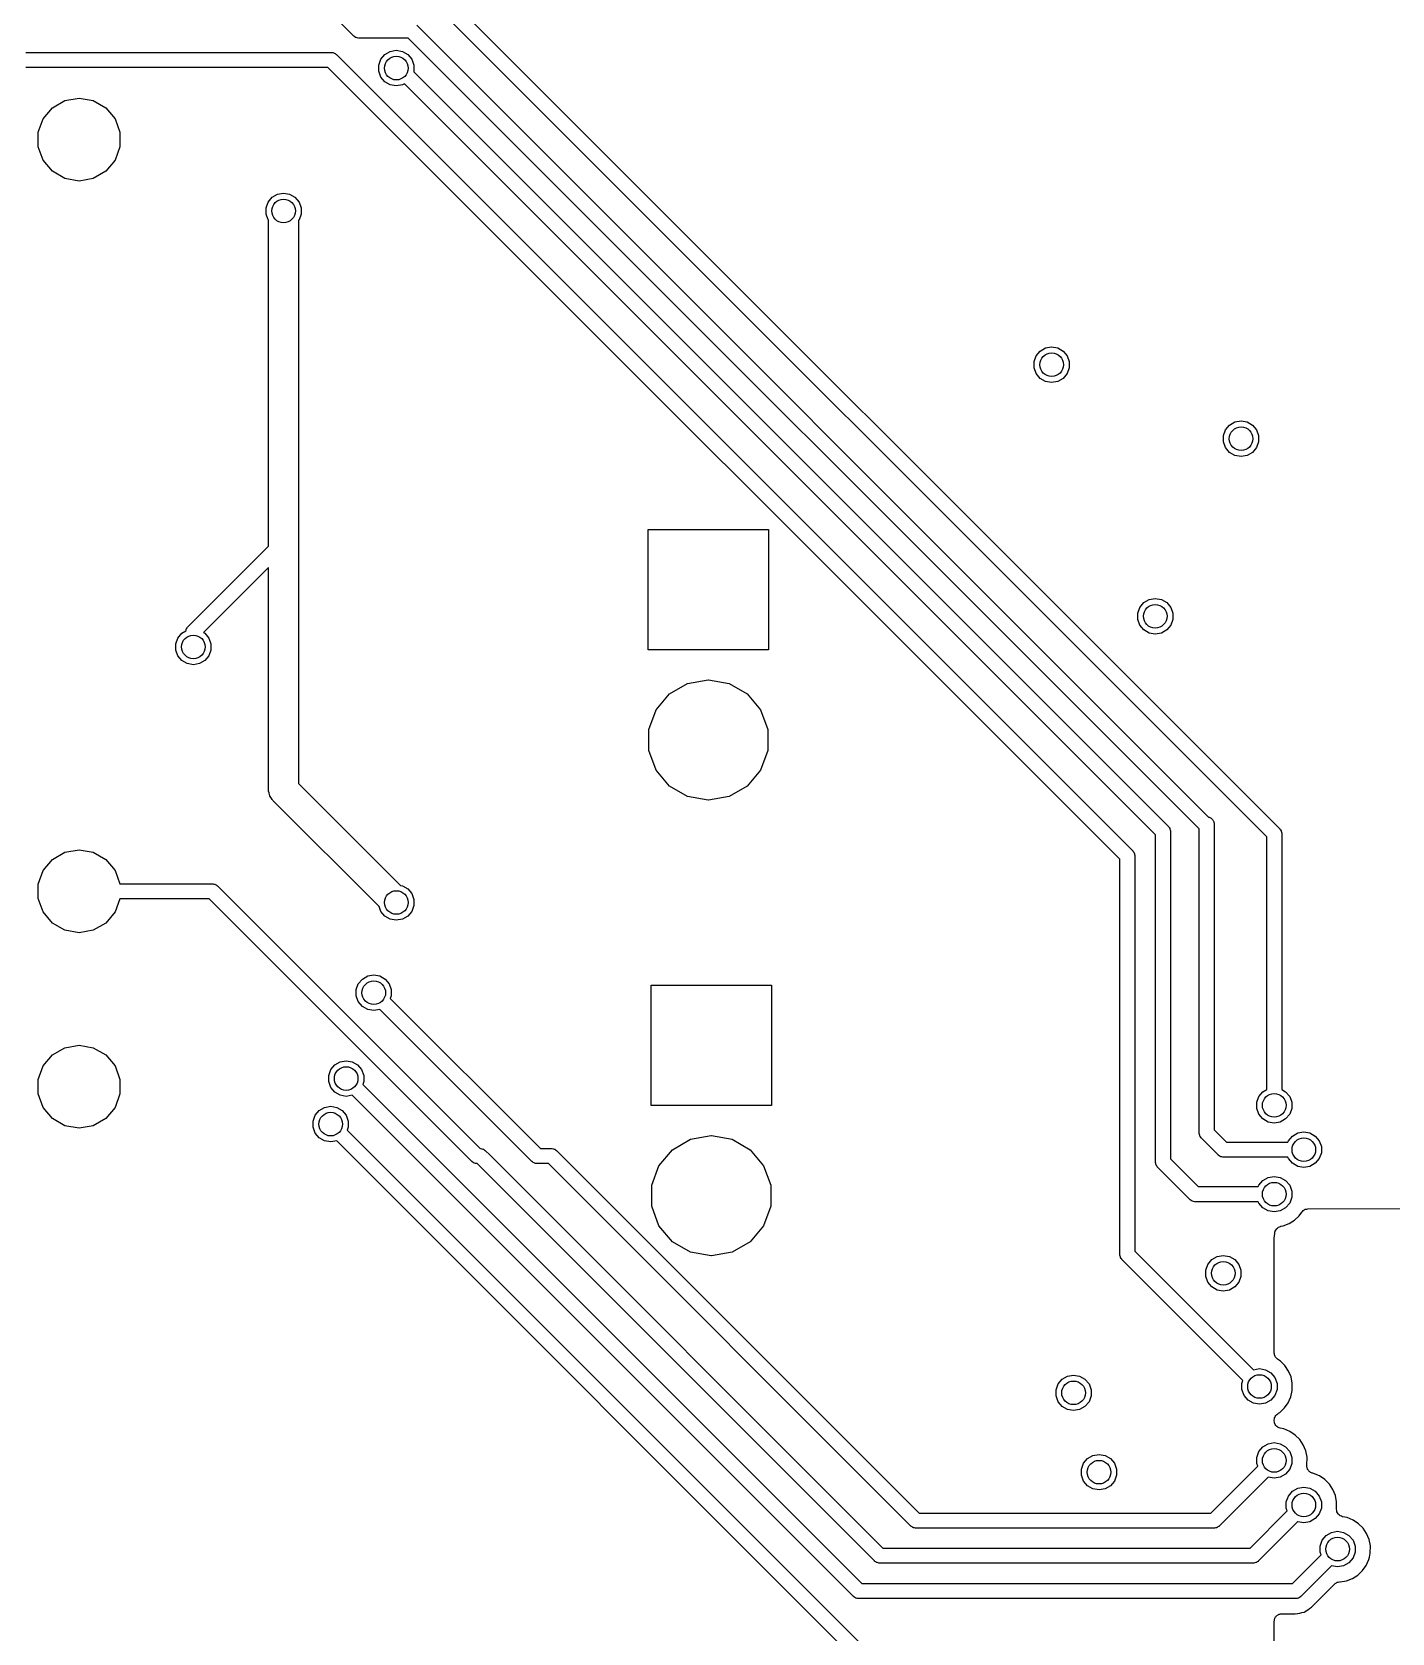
# Model space of a CAD drawing. Extents: x 10 to 287, y -200 to -10.
# Drawn here: x 105.22 to 128.2, y -103.53 to -76.48 of the extents above; entities that cross this region are included whole.
import ezdxf

# ---------------------------------------------------------------- set-up
doc = ezdxf.new("R2010")
doc.units = 0
doc.header["$MEASUREMENT"] = 0
doc.layers.add('BLACK', color=7, linetype='CONTINUOUS')

msp = doc.modelspace()

# ---------------------------------------------------------------- linework, layer by layer
at = {"layer": 'Black'}
for p, q in [((110.654, -76.5438), (109.358, -75.2475)), ((111.8, -75.4362), (126.3, -89.9363)), ((126.083, -90.0787), (111.657, -75.653)), ((110.659, -76.547), (110.654, -76.5438)), ((111.723, -76.3642), (125.101, -89.7421)), ((110.662, -76.5513), (110.659, -76.547)), ((110.677, -76.5596), (110.662, -76.5513)), ((110.69, -76.5691), (110.677, -76.5596)), ((110.696, -76.5705), (110.69, -76.5691)), ((110.701, -76.5733), (110.696, -76.5705)), ((110.717, -76.5762), (110.701, -76.5733)), ((110.733, -76.5805), (110.717, -76.5762)), ((110.738, -76.58), (110.733, -76.5805)), ((110.744, -76.581), (110.738, -76.58)), ((111.58, -76.581), (110.744, -76.581)), ((111.186, -76.8585), (111.276, -76.8063)), ((111.276, -76.8063), (111.379, -76.7881)), ((111.379, -76.7881), (111.482, -76.8063)), ((111.482, -76.8063), (111.572, -76.8585)), ((124.943, -89.9436), (111.58, -76.581)), ((105.12, -76.823), (110.276, -76.823)), ((110.224, -77.077), (105.12, -77.077)), ((123.603, -90.4561), (110.224, -77.077)), ((110.276, -76.823), (110.282, -76.824)), ((110.282, -76.824), (110.288, -76.8235)), ((110.288, -76.8235), (110.304, -76.8278)), ((110.304, -76.8278), (110.32, -76.8307)), ((110.32, -76.8307), (110.325, -76.8335)), ((110.325, -76.8335), (110.33, -76.8349)), ((110.33, -76.8349), (110.344, -76.8444)), ((110.344, -76.8444), (110.358, -76.8527)), ((110.358, -76.8527), (110.362, -76.857)), ((110.362, -76.857), (110.366, -76.8602)), ((110.366, -76.8602), (123.82, -90.3137)), ((111.083, -77.0368), (111.118, -76.9386)), ((111.083, -77.1412), (111.083, -77.0368)), ((111.118, -76.9386), (111.186, -76.8585)), ((111.572, -76.8585), (111.64, -76.9386)), ((111.64, -76.9386), (111.675, -77.0368)), ((111.675, -77.0368), (111.675, -77.1412)), ((111.118, -77.2394), (111.083, -77.1412)), ((111.186, -77.3195), (111.118, -77.2394)), ((111.276, -77.3717), (111.186, -77.3195)), ((111.515, -77.3524), (111.482, -77.3717)), ((124.203, -90.0401), (111.515, -77.3524)), ((111.675, -77.1412), (111.672, -77.15)), ((111.672, -77.15), (124.42, -89.8977)), ((105.78, -77.6366), (106.02, -77.5943)), ((106.02, -77.5943), (106.259, -77.6366)), ((111.379, -77.3899), (111.276, -77.3717)), ((111.482, -77.3717), (111.379, -77.3899)), ((105.412, -77.9449), (105.569, -77.7584)), ((105.569, -77.7584), (105.78, -77.6366)), ((106.259, -77.6366), (106.47, -77.7584)), ((106.47, -77.7584), (106.627, -77.9449)), ((105.329, -78.1737), (105.412, -77.9449)), ((106.627, -77.9449), (106.71, -78.1737)), ((105.329, -78.4173), (105.329, -78.1737)), ((105.412, -78.6461), (105.329, -78.4173)), ((106.71, -78.4173), (106.627, -78.6461)), ((106.71, -78.1737), (106.71, -78.4173)), ((105.569, -78.8326), (105.412, -78.6461)), ((106.627, -78.6461), (106.47, -78.8326)), ((105.78, -78.9544), (105.569, -78.8326)), ((106.02, -78.9967), (105.78, -78.9544)), ((106.259, -78.9544), (106.02, -78.9967)), ((106.47, -78.8326), (106.259, -78.9544)), ((109.281, -79.2715), (109.371, -79.2193)), ((109.371, -79.2193), (109.474, -79.2011)), ((109.474, -79.2011), (109.577, -79.2193)), ((109.577, -79.2193), (109.667, -79.2715)), ((109.178, -79.4498), (109.213, -79.3516)), ((109.178, -79.5542), (109.178, -79.4498)), ((109.213, -79.3516), (109.281, -79.2715)), ((109.667, -79.2715), (109.735, -79.3516)), ((109.735, -79.3516), (109.77, -79.4498)), ((109.77, -79.4498), (109.77, -79.5542)), ((109.213, -79.6524), (109.178, -79.5542)), ((109.22, -79.6602), (109.213, -79.6524)), ((109.22, -85.09), (109.22, -79.6602)), ((109.735, -79.6524), (109.728, -79.6602)), ((109.728, -79.6602), (109.728, -85.09)), ((109.77, -79.5542), (109.735, -79.6524)), ((122.154, -82.0478), (122.189, -81.9496)), ((122.189, -81.9496), (122.257, -81.8695)), ((122.257, -81.8695), (122.347, -81.8173)), ((122.347, -81.8173), (122.45, -81.7991)), ((122.45, -81.7991), (122.553, -81.8173)), ((122.553, -81.8173), (122.643, -81.8695)), ((122.643, -81.8695), (122.711, -81.9496)), ((122.711, -81.9496), (122.746, -82.0478)), ((122.154, -82.1522), (122.154, -82.0478)), ((122.189, -82.2504), (122.154, -82.1522)), ((122.746, -82.1522), (122.711, -82.2504)), ((122.746, -82.0478), (122.746, -82.1522)), ((122.257, -82.3305), (122.189, -82.2504)), ((122.347, -82.3827), (122.257, -82.3305)), ((122.45, -82.4009), (122.347, -82.3827)), ((122.553, -82.3827), (122.45, -82.4009)), ((122.643, -82.3305), (122.553, -82.3827)), ((122.711, -82.2504), (122.643, -82.3305)), ((125.354, -83.2978), (125.389, -83.1996)), ((125.354, -83.4022), (125.354, -83.2978)), ((125.389, -83.1996), (125.457, -83.1195)), ((125.457, -83.1195), (125.547, -83.0673)), ((125.547, -83.0673), (125.65, -83.0491)), ((125.65, -83.0491), (125.753, -83.0673)), ((125.753, -83.0673), (125.843, -83.1195)), ((125.843, -83.1195), (125.911, -83.1996)), ((125.911, -83.1996), (125.946, -83.2978)), ((125.946, -83.2978), (125.946, -83.4022)), ((125.389, -83.5004), (125.354, -83.4022)), ((125.457, -83.5805), (125.389, -83.5004)), ((125.911, -83.5004), (125.843, -83.5805)), ((125.946, -83.4022), (125.911, -83.5004)), ((125.547, -83.6327), (125.457, -83.5805)), ((125.65, -83.6509), (125.547, -83.6327)), ((125.753, -83.6327), (125.65, -83.6509)), ((125.843, -83.5805), (125.753, -83.6327)), ((115.634, -86.916), (115.634, -84.884)), ((115.634, -84.884), (117.666, -84.884)), ((117.666, -84.884), (117.666, -86.916)), ((107.86, -86.5242), (109.22, -85.1644)), ((109.22, -85.1644), (109.22, -85.09)), ((109.728, -85.09), (109.728, -86.868)), ((109.22, -85.5236), (108.12, -86.6239)), ((109.22, -86.868), (109.22, -85.5236)), ((123.904, -86.2978), (123.939, -86.1996)), ((123.939, -86.1996), (124.007, -86.1195)), ((124.007, -86.1195), (124.097, -86.0673)), ((124.097, -86.0673), (124.2, -86.0491)), ((124.2, -86.0491), (124.303, -86.0673)), ((124.303, -86.0673), (124.393, -86.1195)), ((124.393, -86.1195), (124.461, -86.1996)), ((124.461, -86.1996), (124.496, -86.2978)), ((107.835, -86.5603), (107.844, -86.5467)), ((107.844, -86.5467), (107.853, -86.5324)), ((107.853, -86.5324), (107.857, -86.5288)), ((107.857, -86.5288), (107.86, -86.5242)), ((123.904, -86.4022), (123.904, -86.2978)), ((123.939, -86.5004), (123.904, -86.4022)), ((124.007, -86.5805), (123.939, -86.5004)), ((124.461, -86.5004), (124.393, -86.5805)), ((124.496, -86.4022), (124.461, -86.5004)), ((124.496, -86.2978), (124.496, -86.4022)), ((107.654, -86.8158), (107.689, -86.7176)), ((107.654, -86.9202), (107.654, -86.8158)), ((107.689, -86.7176), (107.757, -86.6375)), ((107.757, -86.6375), (107.825, -86.5982)), ((107.825, -86.5982), (107.828, -86.5869)), ((107.828, -86.5869), (107.831, -86.5706)), ((107.831, -86.5706), (107.833, -86.5657)), ((107.833, -86.5657), (107.835, -86.5603)), ((108.12, -86.6239), (108.143, -86.6375)), ((108.143, -86.6375), (108.211, -86.7176)), ((108.211, -86.7176), (108.246, -86.8158)), ((108.246, -86.8158), (108.246, -86.9202)), ((124.097, -86.6327), (124.007, -86.5805)), ((124.2, -86.6509), (124.097, -86.6327)), ((124.303, -86.6327), (124.2, -86.6509)), ((124.393, -86.5805), (124.303, -86.6327)), ((107.689, -87.0184), (107.654, -86.9202)), ((107.757, -87.0985), (107.689, -87.0184)), ((108.211, -87.0184), (108.143, -87.0985)), ((108.246, -86.9202), (108.211, -87.0184)), ((109.22, -89.281), (109.22, -86.868)), ((109.728, -86.868), (109.728, -89.1758)), ((117.666, -86.916), (115.634, -86.916)), ((107.847, -87.1507), (107.757, -87.0985)), ((107.95, -87.1689), (107.847, -87.1507)), ((108.053, -87.1507), (107.95, -87.1689)), ((108.143, -87.0985), (108.053, -87.1507)), ((115.993, -87.6617), (116.299, -87.4853)), ((116.299, -87.4853), (116.646, -87.424)), ((116.646, -87.424), (116.654, -87.424)), ((116.654, -87.424), (117.001, -87.4853)), ((117.001, -87.4853), (117.307, -87.6617)), ((115.766, -87.932), (115.993, -87.6617)), ((117.307, -87.6617), (117.534, -87.932)), ((115.646, -88.2636), (115.766, -87.932)), ((117.534, -87.932), (117.654, -88.2636)), ((115.646, -88.6164), (115.646, -88.2636)), ((117.654, -88.2636), (117.654, -88.6164)), ((115.766, -88.948), (115.646, -88.6164)), ((117.654, -88.6164), (117.534, -88.948)), ((115.993, -89.2183), (115.766, -88.948)), ((117.534, -88.948), (117.307, -89.2183)), ((109.728, -89.1758), (111.45, -90.8976)), ((116.299, -89.3947), (115.993, -89.2183)), ((117.307, -89.2183), (117.001, -89.3947)), ((109.222, -89.292), (109.22, -89.281)), ((109.221, -89.3031), (109.222, -89.292)), ((109.23, -89.3352), (109.221, -89.3031)), ((109.235, -89.3679), (109.23, -89.3352)), ((109.241, -89.3776), (109.235, -89.3679)), ((109.244, -89.3883), (109.241, -89.3776)), ((109.263, -89.4155), (109.244, -89.3883)), ((109.279, -89.4443), (109.263, -89.4155)), ((109.288, -89.4515), (109.279, -89.4443)), ((109.294, -89.4606), (109.288, -89.4515)), ((111.089, -91.255), (109.294, -89.4606)), ((116.646, -89.456), (116.299, -89.3947)), ((116.654, -89.456), (116.646, -89.456)), ((117.001, -89.3947), (116.654, -89.456)), ((125.101, -89.7421), (125.102, -89.7427)), ((125.102, -89.7427), (125.113, -89.7447)), ((125.113, -89.7447), (125.123, -89.7502)), ((125.123, -89.7502), (125.133, -89.754)), ((125.133, -89.754), (125.142, -89.7612)), ((125.142, -89.7612), (125.152, -89.7667)), ((125.152, -89.7667), (125.159, -89.7752)), ((125.159, -89.7752), (125.167, -89.7824)), ((125.167, -89.7824), (125.173, -89.792)), ((125.173, -89.792), (125.18, -89.8005)), ((124.203, -90.043), (124.203, -90.0401)), ((124.203, -95.57), (124.203, -90.043)), ((124.42, -89.8977), (124.423, -89.9023)), ((124.423, -89.9023), (124.427, -89.9059)), ((124.427, -89.9059), (124.436, -89.9202)), ((124.436, -89.9202), (124.445, -89.9338)), ((124.445, -89.9338), (124.447, -89.9392)), ((124.447, -89.9392), (124.449, -89.9441)), ((124.449, -89.9441), (124.452, -89.9604)), ((124.452, -89.9604), (124.457, -89.9764)), ((124.457, -89.9764), (124.456, -89.982)), ((124.456, -89.982), (124.457, -89.9875)), ((124.457, -89.9875), (124.457, -90.043)), ((124.457, -90.043), (124.457, -95.5174)), ((124.943, -95.08), (124.943, -89.9436)), ((125.18, -89.8005), (125.184, -89.8109)), ((125.184, -89.8109), (125.189, -89.8206)), ((125.189, -89.8206), (125.191, -89.8315)), ((125.191, -89.8315), (125.195, -89.8419)), ((125.195, -89.8419), (125.195, -89.8531)), ((125.195, -89.8531), (125.197, -89.864)), ((125.197, -89.864), (125.197, -95.0274)), ((126.3, -89.9363), (126.303, -89.9408)), ((126.303, -89.9408), (126.307, -89.9444)), ((126.307, -89.9444), (126.316, -89.9588)), ((126.316, -89.9588), (126.325, -89.9724)), ((126.325, -89.9724), (126.327, -89.9778)), ((126.327, -89.9778), (126.329, -89.9826)), ((126.329, -89.9826), (126.332, -89.999)), ((126.332, -89.999), (126.337, -90.015)), ((126.337, -90.015), (126.336, -90.0206)), ((126.336, -90.0206), (126.337, -90.0261)), ((126.337, -90.0261), (126.337, -94.3437)), ((105.569, -90.4584), (105.78, -90.3366)), ((105.78, -90.3366), (106.02, -90.2943)), ((106.02, -90.2943), (106.259, -90.3366)), ((106.259, -90.3366), (106.47, -90.4584)), ((123.82, -90.3137), (123.823, -90.3183)), ((123.823, -90.3183), (123.827, -90.3219)), ((123.827, -90.3219), (123.836, -90.3362)), ((123.836, -90.3362), (123.845, -90.3498)), ((126.083, -94.3437), (126.083, -90.0787)), ((105.412, -90.6449), (105.569, -90.4584)), ((106.47, -90.4584), (106.627, -90.6449)), ((123.603, -97.1311), (123.603, -90.4561)), ((123.845, -90.3498), (123.847, -90.3552)), ((123.847, -90.3552), (123.849, -90.3601)), ((123.849, -90.3601), (123.852, -90.3764)), ((123.852, -90.3764), (123.857, -90.3924)), ((123.857, -90.3924), (123.856, -90.398)), ((123.856, -90.398), (123.857, -90.4035)), ((123.857, -90.4035), (123.857, -97.0785)), ((105.329, -90.8737), (105.412, -90.6449)), ((105.329, -91.1173), (105.329, -90.8737)), ((106.627, -90.6449), (106.708, -90.8685)), ((106.708, -90.8685), (108.267, -90.8685)), ((108.267, -90.8685), (108.273, -90.8695)), ((108.273, -90.8695), (108.279, -90.869)), ((108.279, -90.869), (108.295, -90.8733)), ((108.295, -90.8733), (108.311, -90.8762)), ((108.311, -90.8762), (108.316, -90.879)), ((108.316, -90.879), (108.321, -90.8804)), ((105.412, -91.3461), (105.329, -91.1173)), ((106.708, -91.1225), (106.627, -91.3461)), ((108.215, -91.1225), (106.708, -91.1225)), ((112.653, -95.5608), (108.215, -91.1225)), ((108.321, -90.8804), (108.335, -90.8899)), ((108.335, -90.8899), (108.349, -90.8982)), ((108.349, -90.8982), (108.353, -90.9025)), ((108.353, -90.9025), (108.357, -90.9057)), ((108.357, -90.9057), (112.796, -95.344)), ((111.45, -90.8976), (111.482, -90.9033)), ((111.482, -90.9033), (111.572, -90.9555)), ((111.572, -90.9555), (111.64, -91.0356)), ((111.64, -91.0356), (111.675, -91.1338)), ((111.675, -91.1338), (111.675, -91.2382)), ((105.569, -91.5326), (105.412, -91.3461)), ((106.627, -91.3461), (106.47, -91.5326)), ((111.118, -91.3364), (111.089, -91.255)), ((111.186, -91.4165), (111.118, -91.3364)), ((111.276, -91.4687), (111.186, -91.4165)), ((111.572, -91.4165), (111.482, -91.4687)), ((111.64, -91.3364), (111.572, -91.4165)), ((111.675, -91.2382), (111.64, -91.3364)), ((105.78, -91.6544), (105.569, -91.5326)), ((106.02, -91.6967), (105.78, -91.6544)), ((106.259, -91.6544), (106.02, -91.6967)), ((106.47, -91.5326), (106.259, -91.6544)), ((111.379, -91.4869), (111.276, -91.4687)), ((111.482, -91.4687), (111.379, -91.4869)), ((110.737, -92.5596), (110.805, -92.4795)), ((110.805, -92.4795), (110.895, -92.4273)), ((110.895, -92.4273), (110.998, -92.4091)), ((110.998, -92.4091), (111.101, -92.4273)), ((111.101, -92.4273), (111.191, -92.4795)), ((111.191, -92.4795), (111.259, -92.5596)), ((110.702, -92.6578), (110.737, -92.5596)), ((110.702, -92.7622), (110.702, -92.6578)), ((110.737, -92.8604), (110.702, -92.7622)), ((111.259, -92.5596), (111.294, -92.6578)), ((111.294, -92.7622), (111.277, -92.8095)), ((111.294, -92.6578), (111.294, -92.7622)), ((115.684, -94.616), (115.684, -92.584)), ((115.684, -92.584), (117.716, -92.584)), ((117.716, -92.584), (117.716, -94.616)), ((110.805, -92.9405), (110.737, -92.8604)), ((110.895, -92.9927), (110.805, -92.9405)), ((110.998, -93.0109), (110.895, -92.9927)), ((111.101, -92.9927), (110.998, -93.0109)), ((113.669, -95.5608), (111.101, -92.9926)), ((111.101, -92.9926), (111.101, -92.9927)), ((111.277, -92.8095), (113.812, -95.344)), ((105.412, -93.9469), (105.569, -93.7604)), ((105.569, -93.7604), (105.78, -93.6386)), ((105.78, -93.6386), (106.02, -93.5963)), ((106.02, -93.5963), (106.259, -93.6386)), ((106.259, -93.6386), (106.47, -93.7604)), ((106.47, -93.7604), (106.627, -93.9469)), ((105.329, -94.1757), (105.412, -93.9469)), ((106.627, -93.9469), (106.71, -94.1757)), ((110.236, -94.1078), (110.271, -94.0096)), ((110.236, -94.2122), (110.236, -94.1078)), ((110.271, -94.0096), (110.339, -93.9295)), ((110.339, -93.9295), (110.429, -93.8773)), ((110.429, -93.8773), (110.532, -93.8591)), ((110.532, -93.8591), (110.635, -93.8773)), ((110.635, -93.8773), (110.725, -93.9295)), ((110.725, -93.9295), (110.793, -94.0096)), ((110.793, -94.0096), (110.828, -94.1078)), ((110.828, -94.1078), (110.828, -94.2122)), ((105.329, -94.4193), (105.329, -94.1757)), ((106.71, -94.1757), (106.71, -94.4193)), ((110.271, -94.3104), (110.236, -94.2122)), ((110.339, -94.3905), (110.271, -94.3104)), ((110.429, -94.4427), (110.339, -94.3905)), ((110.828, -94.2122), (110.811, -94.2595)), ((110.811, -94.2595), (119.245, -102.693)), ((125.95, -94.462), (126.017, -94.382)), ((126.017, -94.382), (126.083, -94.3437)), ((126.337, -94.3437), (126.403, -94.382)), ((126.403, -94.382), (126.471, -94.462)), ((105.412, -94.6481), (105.329, -94.4193)), ((105.569, -94.8346), (105.412, -94.6481)), ((106.627, -94.6481), (106.47, -94.8346)), ((106.71, -94.4193), (106.627, -94.6481)), ((110.077, -94.6995), (110.167, -94.6473)), ((110.167, -94.6473), (110.27, -94.6291)), ((110.27, -94.6291), (110.373, -94.6473)), ((110.373, -94.6473), (110.463, -94.6995)), ((110.532, -94.4609), (110.429, -94.4427)), ((110.635, -94.4427), (110.532, -94.4609)), ((119.102, -102.91), (110.635, -94.4426)), ((110.635, -94.4426), (110.635, -94.4427)), ((117.716, -94.616), (115.684, -94.616)), ((125.914, -94.5602), (125.95, -94.462)), ((125.914, -94.6647), (125.914, -94.5602)), ((125.95, -94.7629), (125.914, -94.6647)), ((126.471, -94.462), (126.506, -94.5602)), ((126.506, -94.6647), (126.471, -94.7629)), ((126.506, -94.5602), (126.506, -94.6647)), ((105.78, -94.9564), (105.569, -94.8346)), ((106.47, -94.8346), (106.259, -94.9564)), ((109.974, -94.8778), (110.009, -94.7796)), ((109.974, -94.9822), (109.974, -94.8778)), ((110.009, -94.7796), (110.077, -94.6995)), ((110.463, -94.6995), (110.531, -94.7796)), ((110.531, -94.7796), (110.566, -94.8778)), ((110.566, -94.8778), (110.566, -94.9822)), ((126.017, -94.8429), (125.95, -94.7629)), ((126.107, -94.8952), (126.017, -94.8429)), ((126.21, -94.9133), (126.107, -94.8952)), ((126.313, -94.8952), (126.21, -94.9133)), ((126.403, -94.8429), (126.313, -94.8952)), ((126.471, -94.7629), (126.403, -94.8429)), ((106.02, -94.9987), (105.78, -94.9564)), ((106.259, -94.9564), (106.02, -94.9987)), ((110.009, -95.0804), (109.974, -94.9822)), ((110.077, -95.1605), (110.009, -95.0804)), ((110.167, -95.2127), (110.077, -95.1605)), ((110.566, -94.9822), (110.549, -95.0295)), ((110.549, -95.0295), (121.113, -105.593)), ((116.043, -95.3617), (116.349, -95.1853)), ((116.349, -95.1853), (116.696, -95.124)), ((116.696, -95.124), (116.704, -95.124)), ((116.704, -95.124), (117.051, -95.1853)), ((117.051, -95.1853), (117.357, -95.3617)), ((124.944, -95.0855), (124.943, -95.08)), ((124.943, -95.0911), (124.944, -95.0855)), ((124.948, -95.1071), (124.943, -95.0911)), ((124.951, -95.1234), (124.948, -95.1071)), ((124.953, -95.1283), (124.951, -95.1234)), ((124.955, -95.1337), (124.953, -95.1283)), ((124.964, -95.1473), (124.955, -95.1337)), ((124.973, -95.1616), (124.964, -95.1473)), ((124.977, -95.1652), (124.973, -95.1616)), ((124.98, -95.1698), (124.977, -95.1652)), ((125.262, -95.4516), (124.98, -95.1698)), ((125.197, -95.0274), (125.404, -95.2348)), ((126.45, -95.2113), (126.517, -95.1313)), ((126.517, -95.1313), (126.608, -95.079)), ((126.608, -95.079), (126.71, -95.0609)), ((126.71, -95.0609), (126.813, -95.079)), ((126.813, -95.079), (126.904, -95.1313)), ((126.904, -95.1313), (126.971, -95.2113)), ((110.27, -95.2309), (110.167, -95.2127)), ((110.373, -95.2127), (110.27, -95.2309)), ((120.97, -105.81), (110.373, -95.2126)), ((110.373, -95.2126), (110.373, -95.2127)), ((112.796, -95.344), (112.801, -95.345)), ((112.801, -95.345), (112.807, -95.3445)), ((112.807, -95.3445), (112.823, -95.3488)), ((112.823, -95.3488), (112.839, -95.3517)), ((112.839, -95.3517), (112.844, -95.3545)), ((112.844, -95.3545), (112.849, -95.3559)), ((112.849, -95.3559), (112.863, -95.3654)), ((112.863, -95.3654), (112.877, -95.3737)), ((112.877, -95.3737), (112.881, -95.378)), ((112.881, -95.378), (112.885, -95.3812)), ((112.885, -95.3812), (112.956, -95.4514)), ((112.956, -95.4514), (112.956, -95.4514)), ((112.956, -95.4514), (119.597, -102.093)), ((113.812, -95.344), (114.002, -95.344)), ((114.002, -95.344), (114.008, -95.345)), ((114.008, -95.345), (114.013, -95.3445)), ((114.013, -95.3445), (114.029, -95.3488)), ((114.029, -95.3488), (114.045, -95.3517)), ((114.045, -95.3517), (114.05, -95.3545)), ((114.05, -95.3545), (114.056, -95.3559)), ((114.056, -95.3559), (114.069, -95.3654)), ((114.069, -95.3654), (114.084, -95.3737)), ((114.084, -95.3737), (114.087, -95.378)), ((114.087, -95.378), (114.092, -95.3812)), ((114.092, -95.3812), (120.214, -101.503)), ((115.816, -95.632), (116.043, -95.3617)), ((117.357, -95.3617), (117.584, -95.632)), ((125.267, -95.4548), (125.262, -95.4516)), ((125.27, -95.459), (125.267, -95.4548)), ((125.284, -95.4673), (125.27, -95.459)), ((125.298, -95.4769), (125.284, -95.4673)), ((125.303, -95.4783), (125.298, -95.4769)), ((125.308, -95.4811), (125.303, -95.4783)), ((125.404, -95.2348), (126.441, -95.2348)), ((126.441, -95.2348), (126.45, -95.2113)), ((126.971, -95.2113), (127.007, -95.3095)), ((127.007, -95.414), (126.971, -95.5122)), ((127.007, -95.3095), (127.007, -95.414)), ((112.658, -95.564), (112.653, -95.5608)), ((112.661, -95.5683), (112.658, -95.564)), ((112.676, -95.5766), (112.661, -95.5683)), ((112.689, -95.5861), (112.676, -95.5766)), ((112.695, -95.5875), (112.689, -95.5861)), ((112.7, -95.5903), (112.695, -95.5875)), ((112.716, -95.5932), (112.7, -95.5903)), ((112.732, -95.5975), (112.716, -95.5932)), ((112.737, -95.597), (112.732, -95.5975)), ((112.743, -95.598), (112.737, -95.597)), ((112.776, -95.6311), (112.743, -95.598)), ((119.455, -102.31), (112.776, -95.6311)), ((112.776, -95.6311), (112.776, -95.6311)), ((113.674, -95.564), (113.669, -95.5608)), ((113.677, -95.5683), (113.674, -95.564)), ((113.692, -95.5766), (113.677, -95.5683)), ((113.705, -95.5861), (113.692, -95.5766)), ((113.711, -95.5875), (113.705, -95.5861)), ((113.716, -95.5903), (113.711, -95.5875)), ((113.732, -95.5932), (113.716, -95.5903)), ((113.748, -95.5975), (113.732, -95.5932)), ((113.753, -95.597), (113.748, -95.5975)), ((113.759, -95.598), (113.753, -95.597)), ((113.949, -95.598), (113.759, -95.598)), ((120.071, -101.72), (113.949, -95.598)), ((115.696, -95.9636), (115.816, -95.632)), ((117.584, -95.632), (117.704, -95.9636)), ((124.204, -95.5755), (124.203, -95.57)), ((124.203, -95.5811), (124.204, -95.5755)), ((124.208, -95.5971), (124.203, -95.5811)), ((124.211, -95.6134), (124.208, -95.5971)), ((124.213, -95.6183), (124.211, -95.6134)), ((124.215, -95.6237), (124.213, -95.6183)), ((124.224, -95.6373), (124.215, -95.6237)), ((124.233, -95.6516), (124.224, -95.6373)), ((124.237, -95.6552), (124.233, -95.6516)), ((124.24, -95.6598), (124.237, -95.6552)), ((124.784, -96.2034), (124.24, -95.6598)), ((124.457, -95.5174), (124.926, -95.9866)), ((125.325, -95.484), (125.308, -95.4811)), ((125.341, -95.4883), (125.325, -95.484)), ((125.346, -95.4878), (125.341, -95.4883)), ((125.352, -95.4888), (125.346, -95.4878)), ((126.441, -95.4888), (125.352, -95.4888)), ((126.45, -95.5122), (126.441, -95.4888)), ((126.517, -95.5922), (126.45, -95.5122)), ((126.608, -95.6445), (126.517, -95.5922)), ((126.71, -95.6626), (126.608, -95.6445)), ((126.813, -95.6445), (126.71, -95.6626)), ((126.904, -95.5922), (126.813, -95.6445)), ((126.971, -95.5122), (126.904, -95.5922)), ((115.696, -96.3164), (115.696, -95.9636)), ((117.704, -95.9636), (117.704, -96.3164)), ((124.926, -95.9866), (125.941, -95.9866)), ((125.941, -95.9866), (125.95, -95.9632)), ((125.95, -95.9632), (126.017, -95.8831)), ((126.017, -95.8831), (126.107, -95.8309)), ((126.107, -95.8309), (126.21, -95.8127)), ((126.21, -95.8127), (126.313, -95.8309)), ((126.313, -95.8309), (126.403, -95.8831)), ((126.403, -95.8831), (126.471, -95.9632)), ((126.471, -95.9632), (126.506, -96.0614)), ((124.788, -96.2066), (124.784, -96.2034)), ((124.792, -96.2109), (124.788, -96.2066)), ((124.806, -96.2192), (124.792, -96.2109)), ((124.82, -96.2287), (124.806, -96.2192)), ((124.825, -96.2301), (124.82, -96.2287)), ((124.83, -96.2329), (124.825, -96.2301)), ((124.847, -96.2358), (124.83, -96.2329)), ((124.863, -96.2401), (124.847, -96.2358)), ((124.868, -96.2396), (124.863, -96.2401)), ((124.874, -96.2406), (124.868, -96.2396)), ((125.941, -96.2406), (124.874, -96.2406)), ((125.95, -96.264), (125.941, -96.2406)), ((126.017, -96.3441), (125.95, -96.264)), ((126.471, -96.264), (126.403, -96.3441)), ((126.506, -96.1658), (126.471, -96.264)), ((126.506, -96.0614), (126.506, -96.1658)), ((115.816, -96.648), (115.696, -96.3164)), ((117.704, -96.3164), (117.584, -96.648)), ((126.107, -96.3963), (126.017, -96.3441)), ((126.21, -96.4145), (126.107, -96.3963)), ((126.313, -96.3963), (126.21, -96.4145)), ((126.403, -96.3441), (126.313, -96.3963)), ((126.461, -96.6102), (126.553, -96.5521)), ((126.553, -96.5521), (126.631, -96.4772)), ((126.631, -96.4772), (126.675, -96.4149)), ((126.675, -96.4149), (126.687, -96.4035)), ((126.687, -96.4035), (126.697, -96.391)), ((126.697, -96.391), (126.702, -96.388)), ((126.702, -96.388), (126.706, -96.3838)), ((126.706, -96.3838), (126.721, -96.377)), ((126.721, -96.377), (126.735, -96.3689)), ((126.735, -96.3689), (126.741, -96.3678)), ((126.741, -96.3678), (126.747, -96.3653)), ((126.747, -96.3653), (126.763, -96.364)), ((126.763, -96.364), (126.779, -96.3611)), ((126.779, -96.3611), (131.72, -96.3488)), ((116.043, -96.9183), (115.816, -96.648)), ((117.584, -96.648), (117.357, -96.9183)), ((126.211, -96.8555), (126.218, -96.7766)), ((126.218, -96.7766), (126.222, -96.7646)), ((126.222, -96.7646), (126.223, -96.7522)), ((126.223, -96.7522), (126.226, -96.7438)), ((126.226, -96.7438), (126.227, -96.7407)), ((126.227, -96.7407), (126.228, -96.7372)), ((126.228, -96.7372), (126.237, -96.7211)), ((126.237, -96.7211), (126.246, -96.7045)), ((126.246, -96.7045), (126.248, -96.7021)), ((126.248, -96.7021), (126.25, -96.699)), ((126.25, -96.699), (126.264, -96.687)), ((126.264, -96.687), (126.278, -96.6743)), ((126.278, -96.6743), (126.281, -96.6729)), ((126.281, -96.6729), (126.284, -96.6707)), ((126.284, -96.6707), (126.301, -96.6643)), ((126.301, -96.6643), (126.318, -96.657)), ((126.318, -96.657), (126.322, -96.6568)), ((126.322, -96.6568), (126.325, -96.6556)), ((126.325, -96.6556), (126.36, -96.6495)), ((126.36, -96.6495), (126.461, -96.6102)), ((116.349, -97.0947), (116.043, -96.9183)), ((116.696, -97.156), (116.349, -97.0947)), ((117.051, -97.0947), (116.704, -97.156)), ((117.357, -96.9183), (117.051, -97.0947)), ((123.857, -97.0785), (125.858, -99.0796)), ((126.21, -96.8679), (126.211, -96.8617)), ((126.21, -98.7947), (126.21, -96.8679)), ((126.211, -96.8617), (126.211, -96.8555)), ((116.704, -97.156), (116.696, -97.156)), ((123.604, -97.1366), (123.603, -97.1311)), ((123.603, -97.1422), (123.604, -97.1366)), ((123.608, -97.1582), (123.603, -97.1422)), ((123.611, -97.1746), (123.608, -97.1582)), ((123.613, -97.1794), (123.611, -97.1746)), ((123.615, -97.1848), (123.613, -97.1794)), ((123.624, -97.1984), (123.615, -97.1848)), ((123.633, -97.2128), (123.624, -97.1984)), ((123.637, -97.2163), (123.633, -97.2128)), ((123.64, -97.2209), (123.637, -97.2163)), ((125.682, -99.2628), (123.64, -97.2209)), ((125.054, -97.3978), (125.089, -97.2996)), ((125.089, -97.2996), (125.157, -97.2195)), ((125.157, -97.2195), (125.247, -97.1673)), ((125.247, -97.1673), (125.35, -97.1491)), ((125.35, -97.1491), (125.453, -97.1673)), ((125.453, -97.1673), (125.543, -97.2195)), ((125.543, -97.2195), (125.611, -97.2996)), ((125.611, -97.2996), (125.646, -97.3978)), ((125.054, -97.5022), (125.054, -97.3978)), ((125.089, -97.6004), (125.054, -97.5022)), ((125.157, -97.6805), (125.089, -97.6004)), ((125.611, -97.6004), (125.543, -97.6805)), ((125.646, -97.5022), (125.611, -97.6004)), ((125.646, -97.3978), (125.646, -97.5022)), ((125.247, -97.7327), (125.157, -97.6805)), ((125.35, -97.7509), (125.247, -97.7327)), ((125.453, -97.7327), (125.35, -97.7509)), ((125.543, -97.6805), (125.453, -97.7327)), ((126.213, -98.8121), (126.21, -98.7947)), ((126.215, -98.8297), (126.213, -98.8121)), ((126.217, -98.8337), (126.215, -98.8297)), ((126.218, -98.8381), (126.217, -98.8337)), ((126.227, -98.8534), (126.218, -98.8381)), ((126.234, -98.8693), (126.227, -98.8534)), ((126.238, -98.8724), (126.234, -98.8693)), ((126.24, -98.8763), (126.238, -98.8724)), ((126.253, -98.8877), (126.24, -98.8763)), ((126.266, -98.9), (126.253, -98.8877)), ((126.316, -98.9335), (126.266, -98.9)), ((126.392, -99.0106), (126.316, -98.9335)), ((122.559, -99.3196), (122.627, -99.2395)), ((122.627, -99.2395), (122.717, -99.1873)), ((122.717, -99.1873), (122.82, -99.1691)), ((122.82, -99.1691), (122.923, -99.1873)), ((122.923, -99.1873), (123.013, -99.2395)), ((123.013, -99.2395), (123.081, -99.3196)), ((125.665, -99.31), (125.682, -99.2628)), ((125.858, -99.0795), (125.961, -99.0614)), ((125.858, -99.0796), (125.858, -99.0795)), ((125.961, -99.0614), (126.064, -99.0795)), ((126.064, -99.0795), (126.155, -99.1318)), ((126.155, -99.1318), (126.222, -99.2118)), ((126.222, -99.2118), (126.257, -99.31)), ((126.452, -99.101), (126.392, -99.0106)), ((126.494, -99.2014), (126.452, -99.101)), ((126.515, -99.3071), (126.494, -99.2014)), ((122.524, -99.4178), (122.559, -99.3196)), ((122.524, -99.5222), (122.524, -99.4178)), ((122.559, -99.6204), (122.524, -99.5222)), ((123.081, -99.3196), (123.116, -99.4178)), ((123.116, -99.5222), (123.081, -99.6204)), ((123.116, -99.4178), (123.116, -99.5222)), ((125.665, -99.4145), (125.665, -99.31)), ((125.701, -99.5127), (125.665, -99.4145)), ((125.768, -99.5927), (125.701, -99.5127)), ((126.222, -99.5127), (126.155, -99.5927)), ((126.257, -99.4145), (126.222, -99.5127)), ((126.257, -99.31), (126.257, -99.4145)), ((126.489, -99.5379), (126.513, -99.4329)), ((126.513, -99.4329), (126.515, -99.3071)), ((122.627, -99.7005), (122.559, -99.6204)), ((122.717, -99.7527), (122.627, -99.7005)), ((122.82, -99.7709), (122.717, -99.7527)), ((122.923, -99.7527), (122.82, -99.7709)), ((123.013, -99.7005), (122.923, -99.7527)), ((123.081, -99.6204), (123.013, -99.7005)), ((125.858, -99.645), (125.768, -99.5927)), ((125.961, -99.6631), (125.858, -99.645)), ((126.064, -99.645), (125.961, -99.6631)), ((126.155, -99.5927), (126.064, -99.645)), ((126.285, -99.8126), (126.304, -99.8007)), ((126.304, -99.8007), (126.382, -99.7258)), ((126.382, -99.7258), (126.445, -99.6371)), ((126.445, -99.6371), (126.489, -99.5379)), ((126.21, -99.93), (126.213, -99.9108)), ((126.21, -99.9431), (126.21, -99.93)), ((126.214, -99.9631), (126.21, -99.9431)), ((126.213, -99.9108), (126.216, -99.8916)), ((126.217, -99.9832), (126.214, -99.9631)), ((126.216, -99.8916), (126.217, -99.8892)), ((126.217, -99.8892), (126.218, -99.8865)), ((126.217, -99.9847), (126.217, -99.9832)), ((126.218, -99.9865), (126.217, -99.9847)), ((126.218, -99.8865), (126.227, -99.8697)), ((126.228, -100.004), (126.218, -99.9865)), ((126.227, -99.8697), (126.236, -99.8525)), ((126.238, -100.022), (126.228, -100.004)), ((126.236, -99.8525), (126.238, -99.8507)), ((126.238, -99.8507), (126.24, -99.8483)), ((126.239, -100.023), (126.238, -100.022)), ((126.24, -100.025), (126.239, -100.023)), ((126.24, -99.8483), (126.255, -99.8358)), ((126.255, -100.038), (126.24, -100.025)), ((126.255, -99.8358), (126.269, -99.8227)), ((126.271, -100.051), (126.255, -100.038)), ((126.269, -99.8227), (126.285, -99.8126)), ((126.272, -100.052), (126.271, -100.051)), ((126.274, -100.053), (126.272, -100.052)), ((126.293, -100.06), (126.274, -100.053)), ((126.285, -99.8126), (126.285, -99.8126)), ((126.285, -99.8126), (126.285, -99.8126)), ((126.312, -100.067), (126.293, -100.06)), ((126.375, -100.08), (126.312, -100.067)), ((126.017, -100.381), (126.107, -100.329)), ((126.107, -100.329), (126.21, -100.311)), ((126.21, -100.311), (126.313, -100.329)), ((126.313, -100.329), (126.403, -100.381)), ((126.475, -100.122), (126.375, -100.08)), ((126.565, -100.183), (126.475, -100.122)), ((126.641, -100.26), (126.565, -100.183)), ((126.701, -100.351), (126.641, -100.26)), ((122.989, -100.66), (123.057, -100.58)), ((123.057, -100.58), (123.147, -100.527)), ((123.147, -100.527), (123.25, -100.509)), ((123.25, -100.509), (123.353, -100.527)), ((123.353, -100.527), (123.443, -100.58)), ((123.443, -100.58), (123.511, -100.66)), ((125.914, -100.56), (125.95, -100.462)), ((125.914, -100.664), (125.914, -100.56)), ((125.95, -100.462), (126.017, -100.381)), ((126.403, -100.381), (126.471, -100.462)), ((126.471, -100.462), (126.506, -100.56)), ((126.506, -100.56), (126.506, -100.664)), ((126.743, -100.451), (126.701, -100.351)), ((126.764, -100.557), (126.743, -100.451)), ((126.762, -100.693), (126.764, -100.557)), ((122.954, -100.758), (122.989, -100.66)), ((122.954, -100.862), (122.954, -100.758)), ((122.989, -100.96), (122.954, -100.862)), ((123.511, -100.66), (123.546, -100.758)), ((123.546, -100.862), (123.511, -100.96)), ((123.546, -100.758), (123.546, -100.862)), ((125.139, -101.503), (125.931, -100.711)), ((125.931, -100.711), (125.914, -100.664)), ((126.403, -100.842), (126.313, -100.895)), ((126.471, -100.762), (126.403, -100.842)), ((126.506, -100.664), (126.471, -100.762)), ((126.76, -100.702), (126.762, -100.693)), ((126.761, -100.711), (126.76, -100.702)), ((126.761, -100.721), (126.761, -100.711)), ((126.765, -100.733), (126.761, -100.721)), ((126.766, -100.745), (126.765, -100.733)), ((126.771, -100.754), (126.766, -100.745)), ((126.774, -100.763), (126.771, -100.754)), ((126.782, -100.773), (126.774, -100.763)), ((126.787, -100.784), (126.782, -100.773)), ((126.795, -100.79), (126.787, -100.784)), ((126.801, -100.798), (126.795, -100.79)), ((126.811, -100.805), (126.801, -100.798)), ((126.82, -100.813), (126.811, -100.805)), ((126.83, -100.817), (126.82, -100.813)), ((126.838, -100.822), (126.83, -100.817)), ((126.85, -100.825), (126.838, -100.822)), ((126.861, -100.829), (126.85, -100.825)), ((126.875, -100.832), (126.861, -100.829)), ((126.975, -100.874), (126.875, -100.832)), ((127.065, -100.935), (126.975, -100.874)), ((123.057, -101.04), (122.989, -100.96)), ((123.147, -101.093), (123.057, -101.04)), ((123.25, -101.111), (123.147, -101.093)), ((123.353, -101.093), (123.25, -101.111)), ((123.443, -101.04), (123.353, -101.093)), ((123.511, -100.96), (123.443, -101.04)), ((126.107, -100.895), (125.282, -101.72)), ((126.21, -100.913), (126.107, -100.895)), ((126.107, -100.895), (126.107, -100.895)), ((126.313, -100.895), (126.21, -100.913)), ((126.45, -101.213), (126.517, -101.133)), ((126.517, -101.133), (126.608, -101.081)), ((126.608, -101.081), (126.71, -101.063)), ((126.71, -101.063), (126.813, -101.081)), ((126.813, -101.081), (126.904, -101.133)), ((126.904, -101.133), (126.971, -101.213)), ((127.14, -101.01), (127.065, -100.935)), ((127.142, -101.012), (127.14, -101.01)), ((127.202, -101.103), (127.142, -101.012)), ((127.243, -101.203), (127.202, -101.103)), ((126.414, -101.312), (126.45, -101.213)), ((126.414, -101.416), (126.414, -101.312)), ((126.431, -101.463), (126.414, -101.416)), ((126.971, -101.213), (127.007, -101.312)), ((127.007, -101.416), (126.971, -101.514)), ((127.007, -101.312), (127.007, -101.416)), ((127.264, -101.309), (127.243, -101.203)), ((127.262, -101.436), (127.264, -101.309)), ((120.214, -101.503), (125.139, -101.503)), ((125.802, -102.093), (126.431, -101.463)), ((126.607, -101.646), (125.944, -102.31)), ((126.608, -101.647), (126.607, -101.646)), ((126.71, -101.665), (126.608, -101.647)), ((126.813, -101.647), (126.71, -101.665)), ((126.904, -101.594), (126.813, -101.647)), ((126.971, -101.514), (126.904, -101.594)), ((127.266, -101.457), (127.262, -101.436)), ((127.269, -101.478), (127.266, -101.457)), ((127.269, -101.479), (127.269, -101.478)), ((127.269, -101.478), (127.269, -101.478)), ((127.28, -101.498), (127.269, -101.479)), ((127.29, -101.516), (127.28, -101.498)), ((127.29, -101.517), (127.29, -101.516)), ((127.291, -101.518), (127.29, -101.517)), ((127.307, -101.532), (127.291, -101.518)), ((127.323, -101.546), (127.307, -101.532)), ((127.324, -101.546), (127.323, -101.546)), ((127.324, -101.547), (127.324, -101.546)), ((127.344, -101.554), (127.324, -101.547)), ((127.364, -101.562), (127.344, -101.554)), ((127.445, -101.578), (127.364, -101.562)), ((127.545, -101.621), (127.445, -101.578)), ((127.635, -101.681), (127.545, -101.621)), ((127.711, -101.758), (127.635, -101.681)), ((120.076, -101.723), (120.071, -101.72)), ((120.079, -101.727), (120.076, -101.723)), ((120.094, -101.736), (120.079, -101.727)), ((120.107, -101.745), (120.094, -101.736)), ((120.113, -101.747), (120.107, -101.745)), ((120.118, -101.749), (120.113, -101.747)), ((120.134, -101.752), (120.118, -101.749)), ((120.15, -101.757), (120.134, -101.752)), ((120.155, -101.756), (120.15, -101.757)), ((120.161, -101.757), (120.155, -101.756)), ((125.192, -101.757), (120.161, -101.757)), ((125.198, -101.756), (125.192, -101.757)), ((125.203, -101.757), (125.198, -101.756)), ((125.219, -101.752), (125.203, -101.757)), ((125.235, -101.749), (125.219, -101.752)), ((125.24, -101.747), (125.235, -101.749)), ((125.246, -101.745), (125.24, -101.747)), ((125.259, -101.736), (125.246, -101.745)), ((125.274, -101.727), (125.259, -101.736)), ((125.277, -101.723), (125.274, -101.727)), ((125.282, -101.72), (125.277, -101.723)), ((126.984, -102.058), (127.019, -101.96)), ((127.019, -101.96), (127.087, -101.88)), ((127.087, -101.88), (127.177, -101.827)), ((127.177, -101.827), (127.28, -101.809)), ((127.28, -101.809), (127.383, -101.827)), ((127.383, -101.827), (127.473, -101.88)), ((127.473, -101.88), (127.541, -101.96)), ((127.541, -101.96), (127.576, -102.058)), ((127.771, -101.849), (127.711, -101.758)), ((127.813, -101.949), (127.771, -101.849)), ((127.834, -102.055), (127.813, -101.949)), ((119.597, -102.093), (125.802, -102.093)), ((126.517, -102.693), (127.001, -102.209)), ((126.984, -102.162), (126.984, -102.058)), ((127.001, -102.209), (126.984, -102.162)), ((127.576, -102.162), (127.541, -102.26)), ((127.576, -102.058), (127.576, -102.162)), ((127.817, -102.246), (127.832, -102.181)), ((127.832, -102.181), (127.834, -102.055)), ((119.459, -102.313), (119.455, -102.31)), ((119.463, -102.317), (119.459, -102.313)), ((119.477, -102.326), (119.463, -102.317)), ((119.491, -102.335), (119.477, -102.326)), ((119.496, -102.337), (119.491, -102.335)), ((119.501, -102.339), (119.496, -102.337)), ((119.517, -102.342), (119.501, -102.339)), ((119.533, -102.347), (119.517, -102.342)), ((119.539, -102.346), (119.533, -102.347)), ((119.544, -102.347), (119.539, -102.346)), ((125.854, -102.347), (119.544, -102.347)), ((125.86, -102.346), (125.854, -102.347)), ((125.865, -102.347), (125.86, -102.346)), ((125.881, -102.342), (125.865, -102.347)), ((125.898, -102.339), (125.881, -102.342)), ((125.902, -102.337), (125.898, -102.339)), ((125.908, -102.335), (125.902, -102.337)), ((125.921, -102.326), (125.908, -102.335)), ((125.936, -102.317), (125.921, -102.326)), ((125.939, -102.313), (125.936, -102.317)), ((125.944, -102.31), (125.939, -102.313)), ((127.177, -102.393), (126.66, -102.91)), ((127.28, -102.411), (127.177, -102.393)), ((127.177, -102.393), (127.177, -102.393)), ((127.383, -102.393), (127.28, -102.411)), ((127.473, -102.34), (127.383, -102.393)), ((127.541, -102.26), (127.473, -102.34)), ((127.623, -102.548), (127.701, -102.474)), ((127.701, -102.474), (127.764, -102.385)), ((127.764, -102.385), (127.808, -102.286)), ((127.808, -102.286), (127.817, -102.246)), ((127.817, -102.246), (127.817, -102.246)), ((127.817, -102.246), (127.817, -102.246)), ((119.245, -102.693), (126.517, -102.693)), ((126.84, -103.089), (127.227, -102.702)), ((127.227, -102.702), (127.233, -102.698)), ((127.233, -102.698), (127.237, -102.693)), ((127.237, -102.693), (127.251, -102.685)), ((127.251, -102.685), (127.263, -102.677)), ((127.263, -102.677), (127.27, -102.675)), ((127.27, -102.675), (127.276, -102.671)), ((127.276, -102.671), (127.291, -102.669)), ((127.291, -102.669), (127.306, -102.665)), ((127.306, -102.665), (127.313, -102.666)), ((127.313, -102.666), (127.319, -102.665)), ((127.319, -102.665), (127.323, -102.665)), ((127.323, -102.665), (127.43, -102.646)), ((127.43, -102.646), (127.531, -102.607)), ((127.531, -102.607), (127.623, -102.548)), ((119.107, -102.913), (119.102, -102.91)), ((119.11, -102.917), (119.107, -102.913)), ((119.125, -102.926), (119.11, -102.917)), ((119.138, -102.935), (119.125, -102.926)), ((119.144, -102.937), (119.138, -102.935)), ((119.149, -102.939), (119.144, -102.937)), ((119.165, -102.942), (119.149, -102.939)), ((119.181, -102.947), (119.165, -102.942)), ((119.186, -102.946), (119.181, -102.947)), ((119.192, -102.947), (119.186, -102.946)), ((126.57, -102.947), (119.192, -102.947)), ((126.576, -102.946), (126.57, -102.947)), ((126.581, -102.947), (126.576, -102.946)), ((126.597, -102.942), (126.581, -102.947)), ((126.613, -102.939), (126.597, -102.942)), ((126.618, -102.937), (126.613, -102.939)), ((126.624, -102.935), (126.618, -102.937)), ((126.637, -102.926), (126.624, -102.935)), ((126.652, -102.917), (126.637, -102.926)), ((126.655, -102.913), (126.652, -102.917)), ((126.66, -102.91), (126.655, -102.913)), ((126.21, -103.328), (126.212, -103.317)), ((126.212, -103.306), (126.216, -103.296)), ((126.212, -103.317), (126.212, -103.306)), ((126.216, -103.296), (126.218, -103.285)), ((126.218, -103.285), (126.223, -103.275)), ((126.223, -103.275), (126.227, -103.264)), ((126.227, -103.264), (126.234, -103.256)), ((126.234, -103.256), (126.24, -103.246)), ((126.24, -103.246), (126.248, -103.239)), ((126.248, -103.239), (126.255, -103.231)), ((126.255, -103.231), (126.265, -103.225)), ((126.265, -103.225), (126.274, -103.218)), ((126.274, -103.218), (126.284, -103.214)), ((126.284, -103.214), (126.294, -103.209)), ((126.294, -103.209), (126.305, -103.207)), ((126.305, -103.207), (126.315, -103.203)), ((126.315, -103.203), (126.326, -103.203)), ((126.326, -103.203), (126.337, -103.201)), ((126.337, -103.201), (126.564, -103.201)), ((126.564, -103.201), (126.604, -103.197)), ((126.604, -103.197), (126.605, -103.197)), ((126.605, -103.197), (126.606, -103.197)), ((126.606, -103.197), (126.642, -103.194)), ((126.642, -103.194), (126.677, -103.183)), ((126.677, -103.183), (126.678, -103.183)), ((126.678, -103.183), (126.713, -103.173)), ((126.678, -103.183), (126.678, -103.183)), ((126.713, -103.173), (126.745, -103.156)), ((126.745, -103.156), (126.746, -103.155)), ((126.746, -103.155), (126.747, -103.155)), ((126.747, -103.155), (126.779, -103.138)), ((126.779, -103.138), (126.807, -103.115)), ((126.807, -103.115), (126.808, -103.115)), ((126.808, -103.114), (126.84, -103.089)), ((126.808, -103.115), (126.808, -103.114)), ((126.84, -103.089), (126.84, -103.089)), ((126.21, -105.694), (126.21, -103.328))]:
    msp.add_line(p, q, dxfattribs=at)
for centre in [(111.379, -77.089), (109.474, -79.502), (122.45, -82.1), (125.65, -83.35), (124.2, -86.35), (107.95, -86.868), (111.379, -91.186), (110.998, -92.71), (110.532, -94.16), (126.21, -94.6125), (110.27, -94.93), (126.71, -95.3618), (126.21, -96.1136), (125.35, -97.45), (125.961, -99.3623), (122.82, -99.47), (123.25, -100.81), (126.21, -100.612), (126.71, -101.364), (127.28, -102.11)]:
    msp.add_circle(centre, 0.1994, dxfattribs=at)

doc.saveas('drawing.dxf')
